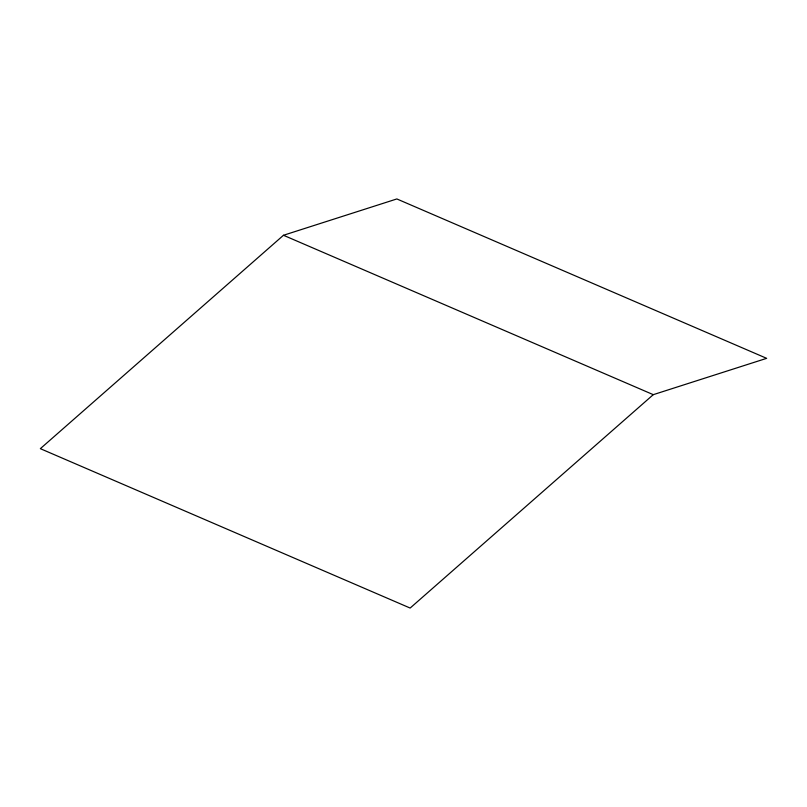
<?xml version="1.0" encoding="UTF-8"?>
<svg xmlns="http://www.w3.org/2000/svg" width="807" height="807" viewBox="0 0 807 807"><rect width="100%" height="100%" fill="white"/><g stroke="black" fill="none" stroke-linecap="round" stroke-linejoin="round"><path stroke-width="1.21" d="M283.479 235.271L40.35 448.662L410.148 608.054L653.277 394.663L766.65 358.338L396.852 198.946L283.479 235.271L653.277 394.663"/></g></svg>
